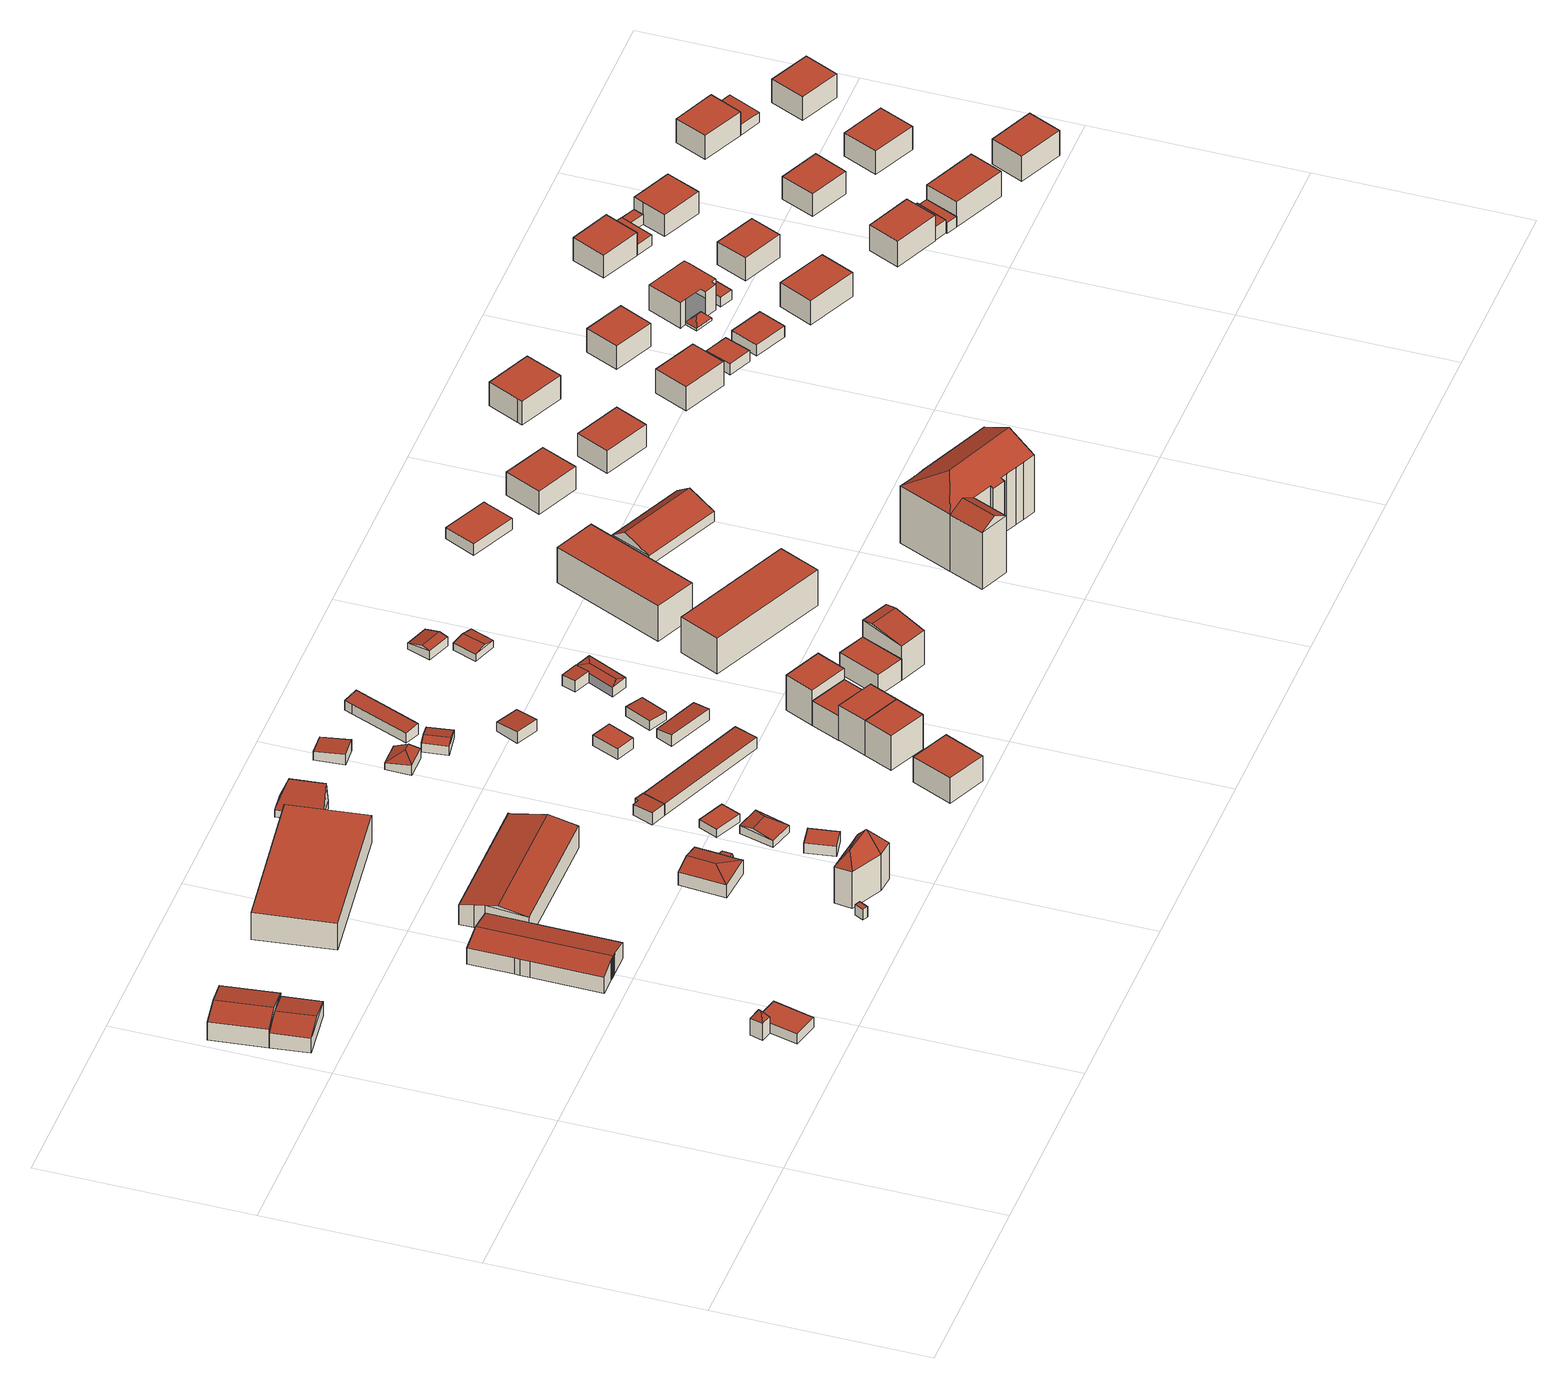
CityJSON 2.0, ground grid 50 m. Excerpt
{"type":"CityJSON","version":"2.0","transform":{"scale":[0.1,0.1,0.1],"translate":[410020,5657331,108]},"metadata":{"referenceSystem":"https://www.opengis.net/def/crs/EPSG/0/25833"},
"CityObjects":{
"building1":{"type":"Building","attributes":{"Dachtyp_tdc":"tdcGableRoof","Gemeindeschluessel":14612000,"Dachneigung":10.73,"QualitaetDacherkennung":80,"Geometrietyp2DReferenz":"3000","measuredHeight":5.22,"function":"31001_2000","roofType":"3100"},"geometry":[{"type":"Solid","lod":"2","boundaries":[[[[0,1,2,3]],[[1,4,5,2]],[[4,6,7,5]],[[6,0,3,7]],[[4,1,8]],[[0,6,9]],[[1,0,9,8]],[[6,4,8,9]],[[3,2,5,7]]]],"semantics":{"surfaces":[{"type":"WallSurface"},{"type":"RoofSurface"},{"type":"GroundSurface"}],"values":[[0,0,0,0,0,0,1,1,2]]}}]},
"building2":{"type":"Building","attributes":{"Dachtyp_tdc":"tdcFreeFormRoof","Gemeindeschluessel":14612000,"Dachneigung":57.02,"QualitaetDacherkennung":7,"Geometrietyp2DReferenz":"3000","measuredHeight":6.5,"function":"31001_2000","roofType":"5000"},"geometry":[{"type":"Solid","lod":"2","boundaries":[[[[10,11,12,13]],[[11,14,15,12]],[[14,16,17,15]],[[16,10,13,17]],[[18,19,16,14]],[[18,14,11]],[[19,18,11,10]],[[19,10,16]],[[13,12,15,17]]]],"semantics":{"surfaces":[{"type":"WallSurface"},{"type":"RoofSurface"},{"type":"GroundSurface"}],"values":[[0,0,0,0,1,1,1,1,2]]}}]},
"building3":{"type":"Building","attributes":{"Dachtyp_tdc":"tdcGableRoof","Gemeindeschluessel":14612000,"Dachneigung":11.43,"QualitaetDacherkennung":82,"Geometrietyp2DReferenz":"3000","measuredHeight":6.14,"function":"31001_2000","roofType":"3100"},"geometry":[{"type":"Solid","lod":"2","boundaries":[[[[20,21,3,22]],[[21,23,7,3]],[[23,24,25,7]],[[24,20,22,25]],[[23,21,26]],[[20,24,27]],[[21,20,27,26]],[[24,23,26,27]],[[22,3,7,25]]]],"semantics":{"surfaces":[{"type":"WallSurface"},{"type":"RoofSurface"},{"type":"GroundSurface"}],"values":[[0,0,0,0,0,0,1,1,2]]}}]},
"building4":{"type":"Building","attributes":{"Dachtyp_tdc":"tdcPolyFlatRoof","Gemeindeschluessel":14612000,"Dachneigung":0,"QualitaetDacherkennung":57,"Geometrietyp2DReferenz":"3000","measuredHeight":2.68,"function":"31001_2000","roofType":"1000"},"geometry":[{"type":"Solid","lod":"2","boundaries":[[[[28,29,30,31]],[[29,32,33,30]],[[32,34,35,33]],[[34,36,37,35]],[[36,28,31,37]],[[36,34,32,29,28]],[[31,30,33,35,37]]]],"semantics":{"surfaces":[{"type":"WallSurface"},{"type":"RoofSurface"},{"type":"GroundSurface"}],"values":[[0,0,0,0,0,1,2]]}}]},
"building5":{"type":"Building","attributes":{"Dachtyp_tdc":"tdcGableRoof","Gemeindeschluessel":14612000,"Dachneigung":11.42,"QualitaetDacherkennung":90,"Geometrietyp2DReferenz":"3000","measuredHeight":5.65,"function":"31001_2000","roofType":"3100"},"geometry":[{"type":"Solid","lod":"2","boundaries":[[[[38,39,40,41]],[[39,42,43,40]],[[42,44,45,43]],[[44,46,47,45]],[[46,48,49,47]],[[48,50,51,49]],[[50,52,53,51]],[[52,54,55,53]],[[54,56,57,55]],[[56,58,59,57]],[[58,60,61,59]],[[60,62,63,61]],[[62,64,65,63]],[[64,66,67,65]],[[66,68,69,67]],[[68,70,71,69]],[[64,62,60,58,56,54,52,50,48,46]],[[46,44,42,39,38,70,68,66,64]],[[71,41,40,43,45,47,49,51,53,55,57,59,61,63,65,67,69]],[[70,38,41,71]]]],"semantics":{"surfaces":[{"type":"WallSurface"},{"type":"RoofSurface"},{"type":"GroundSurface"}],"values":[[0,0,0,0,0,0,0,0,0,0,0,0,0,0,0,0,1,1,2,0]]}}]},
"building6":{"type":"Building","attributes":{"Dachtyp_tdc":"tdcPolyFlatRoof","Gemeindeschluessel":14612000,"Dachneigung":0,"QualitaetDacherkennung":39,"Geometrietyp2DReferenz":"3000","measuredHeight":2.8,"function":"31001_2000","roofType":"1000"},"geometry":[{"type":"Solid","lod":"2","boundaries":[[[[72,73,74,75]],[[73,76,77,74]],[[76,78,79,77]],[[78,72,75,79]],[[78,76,73,72]],[[75,74,77,79]]]],"semantics":{"surfaces":[{"type":"WallSurface"},{"type":"RoofSurface"},{"type":"GroundSurface"}],"values":[[0,0,0,0,1,2]]}}]},
"building7":{"type":"Building","attributes":{"Dachtyp_tdc":"tdcPolyFlatRoof","Gemeindeschluessel":14612000,"Dachneigung":0,"QualitaetDacherkennung":46,"Geometrietyp2DReferenz":"3000","measuredHeight":7.26,"function":"31001_2000","roofType":"1000"},"geometry":[{"type":"Solid","lod":"2","boundaries":[[[[80,81,82,83]],[[80,84,85,81]],[[82,86,87,83]],[[81,85,86,82]],[[85,84,87,86]],[[84,80,83,87]]]],"semantics":{"surfaces":[{"type":"WallSurface"},{"type":"RoofSurface"},{"type":"GroundSurface"}],"values":[[0,1,2,0,0,0]]}}]},
"building8":{"type":"Building","attributes":{"Dachtyp_tdc":"tdcFreeFormRoof","Gemeindeschluessel":14612000,"Dachneigung":13.08,"QualitaetDacherkennung":95,"Geometrietyp2DReferenz":"3000","measuredHeight":7.35,"function":"31001_2000","roofType":"5000"},"geometry":[{"type":"Solid","lod":"2","boundaries":[[[[88,89,90,91]],[[89,92,93,90]],[[92,94,95,93]],[[94,96,97,95]],[[96,98,99,97]],[[98,100,101,99]],[[100,102,103,101]],[[102,104,105,103]],[[104,88,91,105]],[[104,106,107,88]],[[102,100,98,96,94,92,89,107,106]],[[89,88,107]],[[104,102,106]],[[91,90,93,95,97,99,101,103,105]]]],"semantics":{"surfaces":[{"type":"WallSurface"},{"type":"RoofSurface"},{"type":"GroundSurface"}],"values":[[0,0,0,0,0,0,0,0,0,1,1,0,0,2]]}}]},
"building9":{"type":"Building","attributes":{"Dachtyp_tdc":"tdcFreeFormRoof","Gemeindeschluessel":14612000,"Dachneigung":54.96,"QualitaetDacherkennung":3,"Geometrietyp2DReferenz":"3000","measuredHeight":14.94,"function":"31001_2000","roofType":"5000"},"geometry":[{"type":"Solid","lod":"2","boundaries":[[[[108,109,110,111]],[[109,112,113,110]],[[112,114,115,113]],[[114,116,117,115]],[[116,118,119,117]],[[118,120,121,119]],[[120,108,111,121]],[[122,120,118]],[[123,122,118,116]],[[116,124,123]],[[114,124,116]],[[112,124,114]],[[124,112,109]],[[124,109,108]],[[122,123,124,108,120]],[[111,110,113,115,117,119,121]]]],"semantics":{"surfaces":[{"type":"WallSurface"},{"type":"RoofSurface"},{"type":"GroundSurface"}],"values":[[0,0,0,0,0,0,0,1,1,1,1,1,1,1,1,2]]}}]},
"building10":{"type":"Building","attributes":{"Dachtyp_tdc":"tdcFreeFormRoof","Gemeindeschluessel":14612000,"Dachneigung":13.58,"QualitaetDacherkennung":10,"Geometrietyp2DReferenz":"3000","measuredHeight":4.67,"function":"31001_2000","roofType":"5000"},"geometry":[{"type":"Solid","lod":"2","boundaries":[[[[125,126,127,128]],[[126,129,130,127]],[[129,131,132,130]],[[131,133,134,132]],[[131,135,133]],[[129,126,125,136,135,131]],[[135,136,137,133]],[[125,137,136]],[[134,138,128,127,130,132]],[[133,137,138,134]],[[137,125,128,138]]]],"semantics":{"surfaces":[{"type":"WallSurface"},{"type":"RoofSurface"},{"type":"GroundSurface"}],"values":[[0,0,0,0,1,1,1,0,2,0,0]]}}]},
"building11":{"type":"Building","attributes":{"Gemeindeschluessel":14612000,"Dachorientierung":0,"MittlereTraufHoehe":114.62,"ObjektHoehe":3,"BodenHoehe":111.62,"Geometrietyp2DReferenz":"3000","BezugspunktDach":"2000","AbsoluteHoehe":114.62,"Dachflaeche":6,"measuredHeight":3,"function":"31001_9998","storeysAboveGround":1},"geometry":[{"type":"MultiSurface","lod":"2","boundaries":[[[139,140,141,142]],[[141,140,143,144]],[[140,139,145,143]],[[139,142,146,145]],[[142,141,144,146]],[[146,144,143,145]]],"semantics":{"surfaces":[{"type":"RoofSurface"},{"type":"WallSurface"},{"type":"GroundSurface"}],"values":[0,1,1,1,1,2]}}]},
"building12":{"type":"Building","attributes":{"Dachtyp_tdc":"tdcFreeFormRoof","Gemeindeschluessel":14612000,"Dachneigung":59.12,"QualitaetDacherkennung":40,"Geometrietyp2DReferenz":"3000","measuredHeight":3.99,"function":"31001_2000","roofType":"5000"},"geometry":[{"type":"Solid","lod":"2","boundaries":[[[[147,148,127,130]],[[148,149,150,127]],[[149,151,152,150]],[[151,147,130,152]],[[153,154,151,149]],[[153,149,148]],[[154,153,148,147]],[[154,147,151]],[[130,127,150,152]]]],"semantics":{"surfaces":[{"type":"WallSurface"},{"type":"RoofSurface"},{"type":"GroundSurface"}],"values":[[0,0,0,0,1,1,1,0,2]]}}]},
"building13":{"type":"Building","attributes":{"Dachtyp_tdc":"tdcPolyFlatRoof","Gemeindeschluessel":14612000,"Dachneigung":0,"QualitaetDacherkennung":72,"Geometrietyp2DReferenz":"3000","measuredHeight":2.77,"function":"31001_9998","roofType":"1000"},"geometry":[{"type":"Solid","lod":"2","boundaries":[[[[155,156,157,158]],[[156,159,160,157]],[[159,161,162,160]],[[161,155,158,162]],[[161,159,156,155]],[[158,157,160,162]]]],"semantics":{"surfaces":[{"type":"WallSurface"},{"type":"RoofSurface"},{"type":"GroundSurface"}],"values":[[0,0,0,0,1,2]]}}]},
"building14":{"type":"Building","attributes":{"Dachtyp_tdc":"tdcHipAndGableRoof","Gemeindeschluessel":14612000,"Dachneigung":11.64,"QualitaetDacherkennung":56,"Geometrietyp2DReferenz":"3000","measuredHeight":2.93,"function":"31001_9998","roofType":"5000"},"geometry":[{"type":"Solid","lod":"2","boundaries":[[[[163,164,165,166]],[[164,167,168,165]],[[167,169,170,168]],[[169,163,166,170]],[[167,164,171]],[[163,169,172]],[[164,163,172,171]],[[169,167,171,172]],[[166,165,168,170]]]],"semantics":{"surfaces":[{"type":"WallSurface"},{"type":"RoofSurface"},{"type":"GroundSurface"}],"values":[[0,0,0,0,1,0,1,1,2]]}}]},
"building15":{"type":"Building","attributes":{"Dachtyp_tdc":"tdcPolyFlatRoof","Gemeindeschluessel":14612000,"Dachneigung":0,"QualitaetDacherkennung":77,"Geometrietyp2DReferenz":"3000","measuredHeight":2.11,"function":"31001_9998","roofType":"1000"},"geometry":[{"type":"Solid","lod":"2","boundaries":[[[[173,174,175,176]],[[174,177,178,175]],[[177,179,180,178]],[[179,173,176,180]],[[179,177,174,173]],[[176,175,178,180]]]],"semantics":{"surfaces":[{"type":"WallSurface"},{"type":"RoofSurface"},{"type":"GroundSurface"}],"values":[[0,0,0,0,1,2]]}}]},
"building16":{"type":"Building","attributes":{"Dachtyp_tdc":"tdcFreeFormRoof","Gemeindeschluessel":14612000,"Dachneigung":70.21,"QualitaetDacherkennung":12,"Geometrietyp2DReferenz":"3000","measuredHeight":8.88,"function":"31001_2000","roofType":"5000"},"geometry":[{"type":"Solid","lod":"2","boundaries":[[[[181,182,183,184]],[[182,185,186,183]],[[185,187,188,186]],[[187,181,184,188]],[[189,190,187,185]],[[189,185,182]],[[190,189,182,181]],[[190,181,187]],[[184,183,186,188]]]],"semantics":{"surfaces":[{"type":"WallSurface"},{"type":"RoofSurface"},{"type":"GroundSurface"}],"values":[[0,0,0,0,1,1,1,0,2]]}}]},
"building17":{"type":"Building","attributes":{"Dachtyp_tdc":"tdcPolyFlatRoof","Gemeindeschluessel":14612000,"Dachneigung":2.87,"QualitaetDacherkennung":83,"Geometrietyp2DReferenz":"3000","measuredHeight":3.2,"function":"31001_9998","roofType":"2100"},"geometry":[{"type":"Solid","lod":"2","boundaries":[[[[191,192,193,194]],[[192,195,196,193]],[[195,197,198,196]],[[197,199,200,198]],[[199,201,202,200]],[[201,191,194,202]],[[201,199,197,195,192,191]],[[194,193,196,198,200,202]]]],"semantics":{"surfaces":[{"type":"WallSurface"},{"type":"RoofSurface"},{"type":"GroundSurface"}],"values":[[0,0,0,0,0,0,1,2]]}}]},
"building18":{"type":"Building","attributes":{"Dachtyp_tdc":"tdcPolyFlatRoof","Gemeindeschluessel":14612000,"Dachneigung":0,"QualitaetDacherkennung":54,"Geometrietyp2DReferenz":"3000","measuredHeight":6.82,"function":"31001_9998","roofType":"1000"},"geometry":[{"type":"Solid","lod":"2","boundaries":[[[[203,204,205,206]],[[204,207,208,205]],[[207,209,210,208]],[[209,203,206,210]],[[209,207,204,203]],[[206,205,208,210]]]],"semantics":{"surfaces":[{"type":"WallSurface"},{"type":"RoofSurface"},{"type":"GroundSurface"}],"values":[[0,0,0,0,1,2]]}}]},
"building19":{"type":"Building","attributes":{"Dachtyp_tdc":"tdcPolyFlatRoof","Gemeindeschluessel":14612000,"Dachneigung":2.73,"QualitaetDacherkennung":87,"Geometrietyp2DReferenz":"3000","measuredHeight":3.16,"function":"31001_9998","roofType":"2100"},"geometry":[{"type":"Solid","lod":"2","boundaries":[[[[211,212,213,214]],[[212,215,202,213]],[[215,216,200,202]],[[216,211,214,200]],[[216,215,212,211]],[[214,213,202,200]]]],"semantics":{"surfaces":[{"type":"WallSurface"},{"type":"RoofSurface"},{"type":"GroundSurface"}],"values":[[0,0,0,0,1,2]]}}]},
"building20":{"type":"Building","attributes":{"Dachtyp_tdc":"tdcHipAndGableRoof","Gemeindeschluessel":14612000,"Dachneigung":22.54,"QualitaetDacherkennung":40,"Geometrietyp2DReferenz":"3000","measuredHeight":3.18,"function":"31001_9998","roofType":"5000"},"geometry":[{"type":"Solid","lod":"2","boundaries":[[[[217,218,219]],[[220,221,222]],[[218,220,222,219]],[[221,217,219,222]],[[223,224,225,226]],[[220,218,224,223]],[[218,217,225,224]],[[217,221,226,225]],[[221,220,223,226]]]],"semantics":{"surfaces":[{"type":"RoofSurface"},{"type":"WallSurface"},{"type":"GroundSurface"}],"values":[[0,1,0,0,2,1,1,1,1]]}}]},
"building21":{"type":"Building","attributes":{"Dachtyp_tdc":"tdcPolyFlatRoof","Gemeindeschluessel":14612000,"Dachneigung":4.61,"QualitaetDacherkennung":93,"Geometrietyp2DReferenz":"3000","measuredHeight":2.89,"function":"31001_9998","roofType":"2100"},"geometry":[{"type":"Solid","lod":"2","boundaries":[[[[227,228,229,230]],[[228,231,232,229]],[[231,233,234,232]],[[233,227,230,234]],[[233,231,228,227]],[[230,229,232,234]]]],"semantics":{"surfaces":[{"type":"WallSurface"},{"type":"RoofSurface"},{"type":"GroundSurface"}],"values":[[0,0,0,0,1,2]]}}]},
"building22":{"type":"Building","attributes":{"Dachtyp_tdc":"tdcPolyFlatRoof","Gemeindeschluessel":14612000,"Dachneigung":0,"QualitaetDacherkennung":28,"Geometrietyp2DReferenz":"3000","measuredHeight":9.37,"function":"31001_9998","roofType":"1000"},"geometry":[{"type":"Solid","lod":"2","boundaries":[[[[235,236,237,238]],[[236,239,240,237]],[[239,241,242,240]],[[241,235,238,242]],[[241,239,236,235]],[[238,237,240,242]]]],"semantics":{"surfaces":[{"type":"WallSurface"},{"type":"RoofSurface"},{"type":"GroundSurface"}],"values":[[0,0,0,0,1,2]]}}]},
"building23":{"type":"Building","attributes":{"Dachtyp_tdc":"tdcPolyFlatRoof","Gemeindeschluessel":14612000,"Dachneigung":0,"QualitaetDacherkennung":79,"Geometrietyp2DReferenz":"3000","measuredHeight":2.81,"function":"31001_9998","roofType":"1000"},"geometry":[{"type":"Solid","lod":"2","boundaries":[[[[243,244,245,246]],[[244,247,248,245]],[[247,249,250,248]],[[249,243,246,250]],[[249,247,244,243]],[[246,245,248,250]]]],"semantics":{"surfaces":[{"type":"WallSurface"},{"type":"RoofSurface"},{"type":"GroundSurface"}],"values":[[0,0,0,0,1,2]]}}]},
"building24":{"type":"Building","attributes":{"Dachtyp_tdc":"tdcGableRoof","Gemeindeschluessel":14612000,"Dachneigung":16.65,"QualitaetDacherkennung":73,"Geometrietyp2DReferenz":"3000","measuredHeight":3.08,"function":"31001_9998","roofType":"3100"},"geometry":[{"type":"Solid","lod":"2","boundaries":[[[[251,252,253,254]],[[252,255,256,253]],[[255,257,258,256]],[[257,251,254,258]],[[255,252,259]],[[251,257,260]],[[252,251,260,259]],[[257,255,259,260]],[[254,253,256,258]]]],"semantics":{"surfaces":[{"type":"WallSurface"},{"type":"RoofSurface"},{"type":"GroundSurface"}],"values":[[0,0,0,0,0,0,1,1,2]]}}]},
"building25":{"type":"Building","attributes":{"Dachtyp_tdc":"tdcPolyFlatRoof","Gemeindeschluessel":14612000,"Dachneigung":0,"QualitaetDacherkennung":35,"Geometrietyp2DReferenz":"3000","measuredHeight":9.42,"function":"31001_9998","roofType":"1000"},"geometry":[{"type":"Solid","lod":"2","boundaries":[[[[261,235,238,262]],[[235,241,242,238]],[[241,263,264,242]],[[263,261,262,264]],[[263,241,235,261]],[[262,238,242,264]]]],"semantics":{"surfaces":[{"type":"WallSurface"},{"type":"RoofSurface"},{"type":"GroundSurface"}],"values":[[0,0,0,0,1,2]]}}]},
"building26":{"type":"Building","attributes":{"Dachtyp_tdc":"tdcPolyFlatRoof","Gemeindeschluessel":14612000,"Dachneigung":6.27,"QualitaetDacherkennung":76,"Geometrietyp2DReferenz":"3000","measuredHeight":3.11,"function":"31001_9998","roofType":"2100"},"geometry":[{"type":"Solid","lod":"2","boundaries":[[[[265,266,267,268]],[[266,269,270,267]],[[269,271,272,270]],[[271,265,268,272]],[[271,269,266,265]],[[268,267,270,272]]]],"semantics":{"surfaces":[{"type":"WallSurface"},{"type":"RoofSurface"},{"type":"GroundSurface"}],"values":[[0,0,0,0,1,2]]}}]},
"building27":{"type":"Building","attributes":{"Dachtyp_tdc":"tdcPolyFlatRoof","Gemeindeschluessel":14612000,"Dachneigung":7.85,"QualitaetDacherkennung":75,"Geometrietyp2DReferenz":"3000","measuredHeight":2.95,"function":"31001_9998","roofType":"2100"},"geometry":[{"type":"Solid","lod":"2","boundaries":[[[[273,274,275,276]],[[274,277,278,275]],[[277,279,280,278]],[[279,273,276,280]],[[279,277,274,273]],[[276,275,278,280]]]],"semantics":{"surfaces":[{"type":"WallSurface"},{"type":"RoofSurface"},{"type":"GroundSurface"}],"values":[[0,0,0,0,1,2]]}}]},
"building28":{"type":"Building","attributes":{"Dachtyp_tdc":"tdcPolyFlatRoof","Gemeindeschluessel":14612000,"Dachneigung":5.36,"QualitaetDacherkennung":63,"Geometrietyp2DReferenz":"3000","measuredHeight":2.99,"function":"31001_9998","roofType":"2100"},"geometry":[{"type":"Solid","lod":"2","boundaries":[[[[281,282,283,284]],[[282,285,286,283]],[[285,287,288,286]],[[287,289,290,288]],[[289,281,284,290]],[[289,287,285,282,281]],[[284,283,286,288,290]]]],"semantics":{"surfaces":[{"type":"WallSurface"},{"type":"RoofSurface"},{"type":"GroundSurface"}],"values":[[0,0,0,0,0,1,2]]}}]},
"building29":{"type":"Building","attributes":{"Dachtyp_tdc":"tdcPolyFlatRoof","Gemeindeschluessel":14612000,"Dachneigung":0,"QualitaetDacherkennung":68,"Geometrietyp2DReferenz":"3000","measuredHeight":6.65,"function":"31001_9998","roofType":"1000"},"geometry":[{"type":"Solid","lod":"2","boundaries":[[[[291,292,293,294]],[[292,295,296,293]],[[295,297,298,296]],[[297,291,294,298]],[[297,295,292,291]],[[294,293,296,298]]]],"semantics":{"surfaces":[{"type":"WallSurface"},{"type":"RoofSurface"},{"type":"GroundSurface"}],"values":[[0,0,0,0,1,2]]}}]},
"building30":{"type":"Building","attributes":{"Dachtyp_tdc":"tdcPolyFlatRoof","Gemeindeschluessel":14612000,"Dachneigung":4.94,"QualitaetDacherkennung":86,"Geometrietyp2DReferenz":"3000","measuredHeight":2.66,"function":"31001_9998","roofType":"2100"},"geometry":[{"type":"Solid","lod":"2","boundaries":[[[[299,300,301,302]],[[300,303,304,301]],[[303,305,306,304]],[[305,299,302,306]],[[305,303,300,299]],[[302,301,304,306]]]],"semantics":{"surfaces":[{"type":"WallSurface"},{"type":"RoofSurface"},{"type":"GroundSurface"}],"values":[[0,0,0,0,1,2]]}}]},
"building31":{"type":"Building","attributes":{"Dachtyp_tdc":"tdcPolyFlatRoof","Gemeindeschluessel":14612000,"Dachneigung":0,"QualitaetDacherkennung":30,"Geometrietyp2DReferenz":"3000","measuredHeight":9.49,"function":"31001_9998","roofType":"1000"},"geometry":[{"type":"Solid","lod":"2","boundaries":[[[[307,308,294,309]],[[308,310,298,294]],[[310,311,312,298]],[[311,307,309,312]],[[311,310,308,307]],[[309,294,298,312]]]],"semantics":{"surfaces":[{"type":"WallSurface"},{"type":"RoofSurface"},{"type":"GroundSurface"}],"values":[[0,0,0,0,1,2]]}}]},
"building32":{"type":"Building","attributes":{"Gemeindeschluessel":14612000,"Geometrietyp2DReferenz":"3000","function":"31001_9998","roofType":"9999"},"children":["building32-1","building32-2"]},
"building32-1":{"type":"BuildingPart","attributes":{"Dachtyp_tdc":"tdcFreeFormRoof","Dachneigung":10.66,"QualitaetDacherkennung":82,"Geometrietyp2DReferenz":"3000","measuredHeight":3.01,"roofType":"5000"},"parents":["building32"],"geometry":[{"type":"MultiSurface","lod":"2","boundaries":[[[313,314,315,316]],[[314,317,318,315]],[[319,313,316,320]],[[321,322,319,323,317]],[[321,317,314]],[[322,321,314,313]],[[322,313,319]],[[316,315,318,324,320]]],"semantics":{"surfaces":[{"type":"WallSurface"},{"type":"RoofSurface"},{"type":"GroundSurface"}],"values":[0,0,0,1,1,1,1,2]}}]},
"building32-2":{"type":"BuildingPart","attributes":{"Dachtyp_tdc":"tdcPolyFlatRoof","Dachneigung":3.54,"QualitaetDacherkennung":76,"Geometrietyp2DReferenz":"3000","measuredHeight":2.96,"roofType":"2100"},"parents":["building32"],"geometry":[{"type":"MultiSurface","lod":"2","boundaries":[[[325,326,327,328]],[[326,329,319,320,327]],[[330,325,328,324,323]],[[330,329,326,325]],[[328,327,320,324]]],"semantics":{"surfaces":[{"type":"WallSurface"},{"type":"RoofSurface"},{"type":"GroundSurface"}],"values":[0,0,0,1,2]}}]},
"building33":{"type":"Building","attributes":{"Dachtyp_tdc":"tdcPolyFlatRoof","Gemeindeschluessel":14612000,"Dachneigung":0,"QualitaetDacherkennung":68,"Geometrietyp2DReferenz":"3000","measuredHeight":5.65,"function":"31001_9998","roofType":"1000"},"geometry":[{"type":"Solid","lod":"2","boundaries":[[[[331,332,333,334]],[[332,335,336,333]],[[335,337,338,336]],[[337,331,334,338]],[[337,335,332,331]],[[334,333,336,338]]]],"semantics":{"surfaces":[{"type":"WallSurface"},{"type":"RoofSurface"},{"type":"GroundSurface"}],"values":[[0,0,0,0,1,2]]}}]},
"building34":{"type":"Building","attributes":{"Dachtyp_tdc":"tdcGableRoof","Gemeindeschluessel":14612000,"Dachneigung":10.17,"QualitaetDacherkennung":41,"Geometrietyp2DReferenz":"3000","measuredHeight":10.69,"function":"31001_9998","roofType":"3100"},"geometry":[{"type":"Solid","lod":"2","boundaries":[[[[339,340,333,341]],[[340,342,334,333]],[[342,343,344,334]],[[343,339,341,344]],[[342,340,345]],[[339,343,346]],[[340,339,346,345]],[[343,342,345,346]],[[341,333,334,344]]]],"semantics":{"surfaces":[{"type":"WallSurface"},{"type":"RoofSurface"},{"type":"GroundSurface"}],"values":[[0,0,0,0,0,0,1,1,2]]}}]},
"building35":{"type":"Building","attributes":{"Dachtyp_tdc":"tdcGableRoof","Gemeindeschluessel":14612000,"Dachneigung":10.75,"QualitaetDacherkennung":70,"Geometrietyp2DReferenz":"3000","measuredHeight":2.51,"function":"31001_9998","roofType":"3100"},"geometry":[{"type":"Solid","lod":"2","boundaries":[[[[347,348,349,350]],[[348,351,352,349]],[[351,353,354,352]],[[353,347,350,354]],[[351,348,355]],[[347,353,356]],[[348,347,356,355]],[[353,351,355,356]],[[350,349,352,354]]]],"semantics":{"surfaces":[{"type":"WallSurface"},{"type":"RoofSurface"},{"type":"GroundSurface"}],"values":[[0,0,0,0,0,0,1,1,2]]}}]},
"building36":{"type":"Building","attributes":{"Dachtyp_tdc":"tdcGableRoof","Gemeindeschluessel":14612000,"Dachneigung":17.88,"QualitaetDacherkennung":67,"Geometrietyp2DReferenz":"3000","measuredHeight":2.75,"function":"31001_9998","roofType":"3100"},"geometry":[{"type":"Solid","lod":"2","boundaries":[[[[357,358,359,360]],[[358,361,362,359]],[[361,363,364,362]],[[363,357,360,364]],[[361,358,365]],[[357,363,366]],[[358,357,366,365]],[[363,361,365,366]],[[360,359,362,364]]]],"semantics":{"surfaces":[{"type":"WallSurface"},{"type":"RoofSurface"},{"type":"GroundSurface"}],"values":[[0,0,0,0,0,0,1,1,2]]}}]},
"building37":{"type":"Building","attributes":{"Dachtyp_tdc":"tdcPolyFlatRoof","Gemeindeschluessel":14612000,"Dachneigung":0,"QualitaetDacherkennung":83,"Geometrietyp2DReferenz":"3000","measuredHeight":9.52,"function":"31001_9998","roofType":"1000"},"geometry":[{"type":"Solid","lod":"2","boundaries":[[[[367,368,369,370]],[[368,371,372,369]],[[371,373,374,372]],[[373,367,370,374]],[[373,371,368,367]],[[370,369,372,374]]]],"semantics":{"surfaces":[{"type":"WallSurface"},{"type":"RoofSurface"},{"type":"GroundSurface"}],"values":[[0,0,0,0,1,2]]}}]},
"building38":{"type":"Building","attributes":{"Dachtyp_tdc":"tdcPolyFlatRoof","Gemeindeschluessel":14612000,"Dachneigung":0,"QualitaetDacherkennung":83,"Geometrietyp2DReferenz":"3000","measuredHeight":9.57,"function":"31001_9998","roofType":"1000"},"geometry":[{"type":"Solid","lod":"2","boundaries":[[[[375,376,377,378]],[[376,379,380,377]],[[379,381,382,380]],[[381,375,378,382]],[[381,379,376,375]],[[378,377,380,382]]]],"semantics":{"surfaces":[{"type":"WallSurface"},{"type":"RoofSurface"},{"type":"GroundSurface"}],"values":[[0,0,0,0,1,2]]}}]},
"building39":{"type":"Building","attributes":{"Dachtyp_tdc":"tdcPolyFlatRoof","Gemeindeschluessel":14612000,"Dachneigung":0,"QualitaetDacherkennung":66,"Geometrietyp2DReferenz":"3000","measuredHeight":3,"function":"31001_9998","roofType":"1000"},"geometry":[{"type":"Solid","lod":"2","boundaries":[[[[383,384,385,386,387]],[[388,389,390,391,392]],[[387,386,389,388]],[[386,385,390,389]],[[385,384,391,390]],[[384,383,392,391]],[[383,387,388,392]]]],"semantics":{"surfaces":[{"type":"RoofSurface"},{"type":"GroundSurface"},{"type":"WallSurface"}],"values":[[0,1,2,2,2,2,2]]}}]},
"building40":{"type":"Building","attributes":{"Dachtyp_tdc":"tdcGableRoof","Gemeindeschluessel":14612000,"Dachneigung":18.85,"QualitaetDacherkennung":7,"Geometrietyp2DReferenz":"3000","measuredHeight":5.25,"function":"31001_9998","roofType":"3100"},"geometry":[{"type":"Solid","lod":"2","boundaries":[[[[393,394,395,396]],[[394,397,398,395]],[[397,399,400,398]],[[399,393,396,400]],[[397,394,401]],[[393,399,402]],[[394,393,402,401]],[[399,397,401,402]],[[396,395,398,400]]]],"semantics":{"surfaces":[{"type":"WallSurface"},{"type":"RoofSurface"},{"type":"GroundSurface"}],"values":[[0,0,0,0,0,0,1,1,2]]}}]},
"building41":{"type":"Building","attributes":{"Gemeindeschluessel":14612000,"Geometrietyp2DReferenz":"3000","function":"31001_9998","roofType":"9999"},"children":["building41-1","building41-2"]},
"building41-1":{"type":"BuildingPart","attributes":{"Dachtyp_tdc":"tdcGableRoof","Dachneigung":29.34,"QualitaetDacherkennung":64,"Geometrietyp2DReferenz":"3000","measuredHeight":17.52,"roofType":"3100"},"parents":["building41"],"geometry":[{"type":"MultiSurface","lod":"2","boundaries":[[[403,404,405,406]],[[407,408,409,410]],[[408,403,406,409]],[[403,408,411]],[[404,403,411,412,413]],[[408,407,414,412,411]],[[406,405,410,409]]],"semantics":{"surfaces":[{"type":"WallSurface"},{"type":"RoofSurface"},{"type":"GroundSurface"}],"values":[0,0,0,0,1,1,2]}}]},
"building41-2":{"type":"BuildingPart","attributes":{"Dachtyp_tdc":"tdcHipAndGableRoof","Dachneigung":28.01,"QualitaetDacherkennung":69,"Geometrietyp2DReferenz":"3000","measuredHeight":19.16,"roofType":"5000"},"parents":["building41"],"geometry":[{"type":"MultiSurface","lod":"2","boundaries":[[[415,416,417,418]],[[416,419,420,417]],[[419,421,422,420]],[[421,423,424,422]],[[423,425,426,424]],[[425,427,428,426]],[[427,429,430,428]],[[429,431,432,430]],[[431,433,434,432]],[[433,435,436,434]],[[435,437,438,436]],[[437,439,440,438]],[[439,441,442,440]],[[441,443,407,410,442]],[[444,445,446,405,404]],[[445,447,448,446]],[[447,449,450,448]],[[449,415,418,450]],[[445,444,451]],[[444,413,414,443,441,439,437,435,433,431,429,427,425,451]],[[425,423,421,419,416,415,449,447,445,451]],[[418,417,420,422,424,426,428,430,432,434,436,438,440,442,410,405,446,448,450]]],"semantics":{"surfaces":[{"type":"WallSurface"},{"type":"RoofSurface"},{"type":"GroundSurface"}],"values":[0,0,0,0,0,0,0,0,0,0,0,0,0,0,0,0,0,0,1,1,1,2]}}]},
"building42":{"type":"Building","attributes":{"Dachtyp_tdc":"tdcPolyFlatRoof","Gemeindeschluessel":14612000,"Dachneigung":0,"QualitaetDacherkennung":47,"Geometrietyp2DReferenz":"3000","measuredHeight":6.16,"function":"31001_9998","roofType":"1000"},"geometry":[{"type":"Solid","lod":"2","boundaries":[[[[452,453,454,455]],[[453,456,457,454]],[[456,458,459,457]],[[458,452,455,459]],[[458,456,453,452]],[[455,454,457,459]]]],"semantics":{"surfaces":[{"type":"WallSurface"},{"type":"RoofSurface"},{"type":"GroundSurface"}],"values":[[0,0,0,0,1,2]]}}]},
"building43":{"type":"Building","attributes":{"Dachtyp_tdc":"tdcPolyFlatRoof","Gemeindeschluessel":14612000,"Dachneigung":0,"QualitaetDacherkennung":81,"Geometrietyp2DReferenz":"3000","measuredHeight":6.14,"function":"31001_9998","roofType":"1000"},"geometry":[{"type":"Solid","lod":"2","boundaries":[[[[460,461,462,463]],[[461,464,465,462]],[[464,466,467,465]],[[466,460,463,467]],[[466,464,461,460]],[[463,462,465,467]]]],"semantics":{"surfaces":[{"type":"WallSurface"},{"type":"RoofSurface"},{"type":"GroundSurface"}],"values":[[0,0,0,0,1,2]]}}]},
"building44":{"type":"Building","attributes":{"Dachtyp_tdc":"tdcPolyFlatRoof","Gemeindeschluessel":14612000,"Dachneigung":0,"QualitaetDacherkennung":65,"Geometrietyp2DReferenz":"3000","measuredHeight":6.41,"function":"31001_9998","roofType":"1000"},"geometry":[{"type":"Solid","lod":"2","boundaries":[[[[468,469,470,471]],[[469,472,473,470]],[[472,474,475,473]],[[474,476,477,475]],[[476,468,471,477]],[[476,474,472,469,468]],[[471,470,473,475,477]]]],"semantics":{"surfaces":[{"type":"WallSurface"},{"type":"RoofSurface"},{"type":"GroundSurface"}],"values":[[0,0,0,0,0,1,2]]}}]},
"building45":{"type":"Building","attributes":{"Dachtyp_tdc":"tdcPolyFlatRoof","Gemeindeschluessel":14612000,"Dachneigung":0,"QualitaetDacherkennung":87,"Geometrietyp2DReferenz":"3000","measuredHeight":6.55,"function":"31001_9998","roofType":"1000"},"geometry":[{"type":"Solid","lod":"2","boundaries":[[[[478,479,480,481]],[[479,482,483,480]],[[482,484,485,483]],[[484,478,481,485]],[[484,482,479,478]],[[481,480,483,485]]]],"semantics":{"surfaces":[{"type":"WallSurface"},{"type":"RoofSurface"},{"type":"GroundSurface"}],"values":[[0,0,0,0,1,2]]}}]},
"building46":{"type":"Building","attributes":{"Dachtyp_tdc":"tdcPolyFlatRoof","Gemeindeschluessel":14612000,"Dachneigung":3.13,"QualitaetDacherkennung":66,"Geometrietyp2DReferenz":"3000","measuredHeight":3,"function":"31001_9998","roofType":"2100"},"geometry":[{"type":"Solid","lod":"2","boundaries":[[[[486,487,488,489]],[[487,490,491,488]],[[490,492,493,491]],[[492,486,489,493]],[[492,490,487,486]],[[489,488,491,493]]]],"semantics":{"surfaces":[{"type":"WallSurface"},{"type":"RoofSurface"},{"type":"GroundSurface"}],"values":[[0,0,0,0,1,2]]}}]},
"building47":{"type":"Building","attributes":{"Dachtyp_tdc":"tdcPolyFlatRoof","Gemeindeschluessel":14612000,"Dachneigung":0,"QualitaetDacherkennung":56,"Geometrietyp2DReferenz":"3000","measuredHeight":6.33,"function":"31001_9998","roofType":"1000"},"geometry":[{"type":"Solid","lod":"2","boundaries":[[[[494,495,496,497]],[[495,498,499,496]],[[498,500,501,499]],[[500,494,497,501]],[[500,498,495,494]],[[497,496,499,501]]]],"semantics":{"surfaces":[{"type":"WallSurface"},{"type":"RoofSurface"},{"type":"GroundSurface"}],"values":[[0,0,0,0,1,2]]}}]},
"building48":{"type":"Building","attributes":{"Dachtyp_tdc":"tdcPolyFlatRoof","Gemeindeschluessel":14612000,"Dachneigung":0,"QualitaetDacherkennung":77,"Geometrietyp2DReferenz":"3000","measuredHeight":3,"function":"31001_9998","roofType":"1000"},"geometry":[{"type":"Solid","lod":"2","boundaries":[[[[502,503,504,505]],[[503,506,507,504]],[[506,508,509,507]],[[508,502,505,509]],[[508,506,503,502]],[[505,504,507,509]]]],"semantics":{"surfaces":[{"type":"WallSurface"},{"type":"RoofSurface"},{"type":"GroundSurface"}],"values":[[0,0,0,0,1,2]]}}]},
"building49":{"type":"Building","attributes":{"Gemeindeschluessel":14612000,"Geometrietyp2DReferenz":"3000","function":"31001_9998","roofType":"9999"},"children":["building49-1","building49-2"]},
"building49-1":{"type":"BuildingPart","attributes":{"Dachtyp_tdc":"tdcPolyFlatRoof","Dachneigung":0,"QualitaetDacherkennung":68,"Geometrietyp2DReferenz":"3000","measuredHeight":6.82,"roofType":"1000"},"parents":["building49"],"geometry":[{"type":"MultiSurface","lod":"2","boundaries":[[[510,511,512,513,514]],[[511,510,515,516,517,518,519,520,521,522]],[[523,524,525,526,527,528,529,530,514,513]],[[521,524,531]],[[521,520,525,524]],[[520,519,526,525]],[[519,518,527,526]],[[518,517,528,527]],[[517,516,529,528]],[[516,515,530,529]],[[515,510,514,530]]],"semantics":{"surfaces":[{"type":"WallSurface"},{"type":"RoofSurface"},{"type":"GroundSurface"}],"values":[0,1,2,0,0,0,0,0,0,0,0]}}]},
"building49-2":{"type":"BuildingPart","attributes":{"Dachtyp_tdc":"tdcFreeFormRoof","Dachneigung":46.29,"QualitaetDacherkennung":18,"Geometrietyp2DReferenz":"3000","measuredHeight":2.42,"roofType":"5000"},"parents":["building49"],"geometry":[{"type":"MultiSurface","lod":"2","boundaries":[[[532,533,534,531]],[[532,531,535]],[[533,532,535,536]],[[533,536,512,534]],[[537,538,524,523,513]],[[536,535,538,537]],[[535,531,524,538]]],"semantics":{"surfaces":[{"type":"RoofSurface"},{"type":"GroundSurface"},{"type":"WallSurface"}],"values":[0,0,0,0,1,2,2]}}]},
"building50":{"type":"Building","attributes":{"Dachtyp_tdc":"tdcPolyFlatRoof","Gemeindeschluessel":14612000,"Dachneigung":0,"QualitaetDacherkennung":75,"Geometrietyp2DReferenz":"3000","measuredHeight":6.41,"function":"31001_9998","roofType":"1000"},"geometry":[{"type":"Solid","lod":"2","boundaries":[[[[539,540,541,542]],[[540,543,544,541]],[[543,545,546,544]],[[545,539,542,546]],[[545,543,540,539]],[[542,541,544,546]]]],"semantics":{"surfaces":[{"type":"WallSurface"},{"type":"RoofSurface"},{"type":"GroundSurface"}],"values":[[0,0,0,0,1,2]]}}]},
"building51":{"type":"Building","attributes":{"Dachtyp_tdc":"tdcPolyFlatRoof","Gemeindeschluessel":14612000,"Dachneigung":0,"QualitaetDacherkennung":75,"Geometrietyp2DReferenz":"3000","measuredHeight":2.59,"function":"31001_9998","roofType":"1000"},"geometry":[{"type":"Solid","lod":"2","boundaries":[[[[547,548,529,549]],[[548,550,528,529]],[[550,551,552,528]],[[551,553,554,552]],[[553,547,549,554]],[[553,551,550,548,547]],[[549,529,528,552,554]]]],"semantics":{"surfaces":[{"type":"WallSurface"},{"type":"RoofSurface"},{"type":"GroundSurface"}],"values":[[0,0,0,0,0,1,2]]}}]},
"building52":{"type":"Building","attributes":{"Dachtyp_tdc":"tdcPolyFlatRoof","Gemeindeschluessel":14612000,"Dachneigung":0,"QualitaetDacherkennung":75,"Geometrietyp2DReferenz":"3000","measuredHeight":6.21,"function":"31001_9998","roofType":"1000"},"geometry":[{"type":"Solid","lod":"2","boundaries":[[[[555,556,557,558]],[[556,559,560,557]],[[559,561,562,560]],[[561,555,558,562]],[[561,559,556,555]],[[558,557,560,562]]]],"semantics":{"surfaces":[{"type":"WallSurface"},{"type":"RoofSurface"},{"type":"GroundSurface"}],"values":[[0,0,0,0,1,2]]}}]},
"building53":{"type":"Building","attributes":{"Dachtyp_tdc":"tdcPolyFlatRoof","Gemeindeschluessel":14612000,"Dachneigung":0,"QualitaetDacherkennung":82,"Geometrietyp2DReferenz":"3000","measuredHeight":6.21,"function":"31001_9998","roofType":"1000"},"geometry":[{"type":"Solid","lod":"2","boundaries":[[[[563,564,565,566]],[[564,567,568,565]],[[567,569,570,568]],[[569,563,566,570]],[[569,567,564,563]],[[566,565,568,570]]]],"semantics":{"surfaces":[{"type":"WallSurface"},{"type":"RoofSurface"},{"type":"GroundSurface"}],"values":[[0,0,0,0,1,2]]}}]},
"building54":{"type":"Building","attributes":{"Dachtyp_tdc":"tdcPolyFlatRoof","Gemeindeschluessel":14612000,"Dachneigung":0,"QualitaetDacherkennung":79,"Geometrietyp2DReferenz":"3000","measuredHeight":2.78,"function":"31001_9998","roofType":"1000"},"geometry":[{"type":"Solid","lod":"2","boundaries":[[[[571,572,573,574]],[[572,575,557,573]],[[575,576,558,557]],[[576,571,574,558]],[[576,575,572,571]],[[574,573,557,558]]]],"semantics":{"surfaces":[{"type":"WallSurface"},{"type":"RoofSurface"},{"type":"GroundSurface"}],"values":[[0,0,0,0,1,2]]}}]},
"building55":{"type":"Building","attributes":{"Dachtyp_tdc":"tdcPolyFlatRoof","Gemeindeschluessel":14612000,"Dachneigung":0,"QualitaetDacherkennung":81,"Geometrietyp2DReferenz":"3000","measuredHeight":6.87,"function":"31001_9998","roofType":"1000"},"geometry":[{"type":"Solid","lod":"2","boundaries":[[[[577,578,579,580]],[[578,581,582,579]],[[581,583,584,582]],[[583,577,580,584]],[[583,581,578,577]],[[580,579,582,584]]]],"semantics":{"surfaces":[{"type":"WallSurface"},{"type":"RoofSurface"},{"type":"GroundSurface"}],"values":[[0,0,0,0,1,2]]}}]},
"building56":{"type":"Building","attributes":{"Dachtyp_tdc":"tdcPolyFlatRoof","Gemeindeschluessel":14612000,"Dachneigung":0,"QualitaetDacherkennung":64,"Geometrietyp2DReferenz":"3000","measuredHeight":2.58,"function":"31001_9998","roofType":"1000"},"geometry":[{"type":"Solid","lod":"2","boundaries":[[[[585,586,587,588]],[[586,589,590,587]],[[589,591,592,590]],[[591,585,588,592]],[[591,589,586,585]],[[588,587,590,592]]]],"semantics":{"surfaces":[{"type":"WallSurface"},{"type":"RoofSurface"},{"type":"GroundSurface"}],"values":[[0,0,0,0,1,2]]}}]},
"building57":{"type":"Building","attributes":{"Dachtyp_tdc":"tdcPolyFlatRoof","Gemeindeschluessel":14612000,"Dachneigung":0,"QualitaetDacherkennung":66,"Geometrietyp2DReferenz":"3000","measuredHeight":3.66,"function":"31001_9998","roofType":"1000"},"geometry":[{"type":"Solid","lod":"2","boundaries":[[[[593,594,595,596]],[[594,597,598,595]],[[597,599,600,598]],[[599,593,596,600]],[[599,597,594,593]],[[596,595,598,600]]]],"semantics":{"surfaces":[{"type":"WallSurface"},{"type":"RoofSurface"},{"type":"GroundSurface"}],"values":[[0,0,0,0,1,2]]}}]},
"building58":{"type":"Building","attributes":{"Dachtyp_tdc":"tdcPolyFlatRoof","Gemeindeschluessel":14612000,"Dachneigung":0,"QualitaetDacherkennung":64,"Geometrietyp2DReferenz":"3000","measuredHeight":5.87,"function":"31001_9998","roofType":"1000"},"geometry":[{"type":"Solid","lod":"2","boundaries":[[[[601,602,603,604]],[[602,605,606,603]],[[605,607,587,606]],[[607,608,588,587]],[[608,601,604,588]],[[608,607,605,602,601]],[[604,603,606,587,588]]]],"semantics":{"surfaces":[{"type":"WallSurface"},{"type":"RoofSurface"},{"type":"GroundSurface"}],"values":[[0,0,0,0,0,1,2]]}}]},
"building59":{"type":"Building","attributes":{"Dachtyp_tdc":"tdcPolyFlatRoof","Gemeindeschluessel":14612000,"Dachneigung":0,"QualitaetDacherkennung":57,"Geometrietyp2DReferenz":"3000","measuredHeight":2.85,"function":"31001_9998","roofType":"1000"},"geometry":[{"type":"Solid","lod":"2","boundaries":[[[[609,610,611,612]],[[610,613,614,611]],[[613,615,616,614]],[[615,609,612,616]],[[615,613,610,609]],[[612,611,614,616]]]],"semantics":{"surfaces":[{"type":"WallSurface"},{"type":"RoofSurface"},{"type":"GroundSurface"}],"values":[[0,0,0,0,1,2]]}}]},
"building60":{"type":"Building","attributes":{"Dachtyp_tdc":"tdcPolyFlatRoof","Gemeindeschluessel":14612000,"Dachneigung":0,"QualitaetDacherkennung":80,"Geometrietyp2DReferenz":"3000","measuredHeight":6.71,"function":"31001_9998","roofType":"1000"},"geometry":[{"type":"Solid","lod":"2","boundaries":[[[[617,618,619,620]],[[618,621,611,619]],[[621,622,612,611]],[[622,617,620,612]],[[622,621,618,617]],[[620,619,611,612]]]],"semantics":{"surfaces":[{"type":"WallSurface"},{"type":"RoofSurface"},{"type":"GroundSurface"}],"values":[[0,0,0,0,1,2]]}}]},
"building61":{"type":"Building","attributes":{"Dachtyp_tdc":"tdcPolyFlatRoof","Gemeindeschluessel":14612000,"Dachneigung":0,"QualitaetDacherkennung":72,"Geometrietyp2DReferenz":"3000","measuredHeight":6.12,"function":"31001_9998","roofType":"1000"},"geometry":[{"type":"Solid","lod":"2","boundaries":[[[[623,624,625,626]],[[624,627,628,625]],[[627,629,630,628]],[[629,623,626,630]],[[629,627,624,623]],[[626,625,628,630]]]],"semantics":{"surfaces":[{"type":"WallSurface"},{"type":"RoofSurface"},{"type":"GroundSurface"}],"values":[[0,0,0,0,1,2]]}}]},
"building62":{"type":"Building","attributes":{"Dachtyp_tdc":"tdcPolyFlatRoof","Gemeindeschluessel":14612000,"Dachneigung":0,"QualitaetDacherkennung":82,"Geometrietyp2DReferenz":"3000","measuredHeight":6.8,"function":"31001_9998","roofType":"1000"},"geometry":[{"type":"Solid","lod":"2","boundaries":[[[[631,632,633,634]],[[632,635,636,633]],[[635,637,638,636]],[[637,631,634,638]],[[637,635,632,631]],[[634,633,636,638]]]],"semantics":{"surfaces":[{"type":"WallSurface"},{"type":"RoofSurface"},{"type":"GroundSurface"}],"values":[[0,0,0,0,1,2]]}}]},
"building63":{"type":"Building","attributes":{"Dachtyp_tdc":"tdcPolyFlatRoof","Gemeindeschluessel":14612000,"Dachneigung":0,"QualitaetDacherkennung":73,"Geometrietyp2DReferenz":"3000","measuredHeight":6.27,"function":"31001_9998","roofType":"1000"},"geometry":[{"type":"Solid","lod":"2","boundaries":[[[[639,640,641,642]],[[640,643,644,641]],[[643,645,646,644]],[[645,639,642,646]],[[645,643,640,639]],[[642,641,644,646]]]],"semantics":{"surfaces":[{"type":"WallSurface"},{"type":"RoofSurface"},{"type":"GroundSurface"}],"values":[[0,0,0,0,1,2]]}}]},
"building64":{"type":"Building","attributes":{"Dachtyp_tdc":"tdcPolyFlatRoof","Gemeindeschluessel":14612000,"Dachneigung":0,"QualitaetDacherkennung":53,"Geometrietyp2DReferenz":"3000","measuredHeight":6.42,"function":"31001_9998","roofType":"1000"},"geometry":[{"type":"Solid","lod":"2","boundaries":[[[[647,648,649,650]],[[648,651,652,649]],[[651,653,654,652]],[[653,647,650,654]],[[653,651,648,647]],[[650,649,652,654]]]],"semantics":{"surfaces":[{"type":"WallSurface"},{"type":"RoofSurface"},{"type":"GroundSurface"}],"values":[[0,0,0,0,1,2]]}}]},
"building65":{"type":"Building","attributes":{"Gemeindeschluessel":14612000,"Dachtyp_tdc":"tdcPolyFlatRoof","Dachneigung":0,"QualitaetDacherkennung":71,"Geometrietyp2DReferenz":"3000","measuredHeight":2.87,"function":"31001_9998","roofType":"1000"},"geometry":[{"type":"Solid","lod":"2","boundaries":[[[[655,656,657,658]],[[659,660,649,650]],[[658,657,660,659]],[[657,656,649,660]],[[656,655,650,649]],[[655,658,659,650]]]],"semantics":{"surfaces":[{"type":"RoofSurface"},{"type":"GroundSurface"},{"type":"WallSurface"}],"values":[[0,1,2,2,2,2]]}}]},
"building66":{"type":"Building","attributes":{"Dachtyp_tdc":"tdcPolyFlatRoof","Gemeindeschluessel":14612000,"Dachneigung":0,"QualitaetDacherkennung":62,"Geometrietyp2DReferenz":"3000","measuredHeight":6.44,"function":"31001_9998","roofType":"1000"},"geometry":[{"type":"Solid","lod":"2","boundaries":[[[[661,662,663,664]],[[662,665,666,663]],[[665,667,668,666]],[[667,669,670,668]],[[669,661,664,670]],[[669,667,665,662,661]],[[664,663,666,668,670]]]],"semantics":{"surfaces":[{"type":"WallSurface"},{"type":"RoofSurface"},{"type":"GroundSurface"}],"values":[[0,0,0,0,0,1,2]]}}]}
},
"vertices":[
[144,1162,66],[155,1072,66],[155,1072,27],[144,1162,27],[29,1056,67],[29,1056,27],[18,1146,67],[18,1146,27],[90,1063,79],[78,1154,79],
[362,167,79],[370,198,79],[370,198,34],[362,167,34],[396,191,79],[396,191,34],[388,160,79],[388,160,34],[380,182,99],[378,176,99],
[127,1293,74],[144,1162,74],[127,1293,27],[18,1146,76],[1,1277,76],[1,1277,27],[77,1154,88],[60,1284,88],
[371,94,63],[388,160,63],[388,160,36],[371,94,36],[396,191,63],[396,191,36],[459,175,63],[459,175,36],[434,78,63],[434,78,36],
[530,741,76],[529,533,76],[529,533,33],[530,741,33],[476,533,87],[476,533,33],[472,533,88],[472,533,33],[464,533,90],[464,533,33],[458,533,88],[458,533,33],[453,533,87],[453,533,33],[406,533,76],[406,533,33],[407,697,76],[407,697,33],[407,720,76],[407,720,33],[408,732,76],[408,732,33],[408,838,76],[408,838,33],[421,838,79],[421,838,33],[465,838,90],[465,838,33],[505,838,82],[505,838,33],[518,838,79],[518,838,33],[531,838,76],[531,838,33],
[805,94,66],[815,114,66],[815,114,38],[805,94,38],[828,108,66],[828,108,38],[817,87,66],[817,87,38],
[741,1160,96],[377,1114,96],[377,1114,23],[741,1160,23],[718,1346,96],[353,1298,96],[353,1298,23],[718,1346,23],
[530,741,89],[531,838,97],[531,838,30],[530,741,30],[531,863,91],[531,863,30],[531,897,83],[531,897,30],[854,895,83],[854,895,30],[853,888,84],[853,888,30],[853,871,88],[853,871,30],[853,851,93],[853,851,30],[853,739,89],[853,739,30],[853,807,103],[530,809,103],
[838,128,133],[843,169,133],[843,169,35],[838,128,35],[880,165,133],[880,165,35],[930,160,133],[930,160,35],[961,157,133],[961,157,35],[955,85,133],[955,85,35],[913,89,133],[913,89,35],[923,123,183],[922,125,184],[864,142,168],
[880,491,75],[876,439,75],[876,439,38],[880,491,38],[873,410,75],[873,410,38],[871,380,75],[871,380,38],[783,387,74],[783,387,38],[831,428,85],[837,494,85],[792,498,74],[792,498,38],
[961,157,66],[961,177,66],[932,180,66],[930,160,66],[961,177,36],[932,180,36],[961,157,36],[930,160,36],
[873,410,65],[876,439,65],[891,438,65],[891,438,38],[889,409,65],[889,409,38],[883,431,78],[881,409,78],
[990,213,64],[979,282,64],[979,282,37],[990,213,37],[1028,290,64],[1028,290,37],[1039,221,64],[1039,221,37],
[995,430,61],[1055,414,61],[1055,414,39],[995,430,39],[1032,332,57],[1032,332,39],[973,348,57],[973,348,39],[1031,386,68],[986,398,68],
[968,471,60],[988,517,60],[988,517,39],[968,471,39],[1052,488,60],[1052,488,39],[1032,442,60],[1032,442,39],
[764,1274,47],[751,1378,47],[751,1378,28],[764,1274,28],[800,1384,47],[800,1384,28],[813,1280,47],[813,1280,28],[779,1356,116],[788,1277,116],
[972,616,64],[991,664,61],[991,664,32],[972,616,32],[1007,658,61],[1007,658,32],[1010,666,61],[1010,666,32],[1033,656,61],[1033,656,32],[1010,601,64],[1010,601,32],
[1374,99,100],[1331,3,100],[1331,3,32],[1374,99,32],[1239,45,100],[1239,45,32],[1282,141,100],[1282,141,32],
[1306,543,60],[1283,488,63],[1283,488,32],[1306,543,32],[1010,601,63],[1033,656,60],
[988,1214,34],[988,1154,42],[1026,1181,48],[1048,1154,42],[1048,1214,34],[1048,1181,48],[1048,1154,16],[988,1154,16],[988,1214,16],[1048,1214,16],
[1030,1372,32],[1035,1303,38],[1035,1303,9],[1030,1372,9],[985,1299,38],[985,1299,9],[980,1369,32],[980,1369,9],
[1423,225,126],[1392,156,126],[1392,156,32],[1423,225,32],[1303,197,126],[1303,197,32],[1334,265,126],[1334,265,32],
[1165,757,53],[1193,821,53],[1193,821,25],[1165,757,25],[1239,800,53],[1239,800,25],[1210,737,53],[1210,737,25],
[1127,1168,36],[1136,1109,36],[1136,1109,16],[1127,1168,16],[1076,1100,40],[1076,1100,16],[1068,1159,40],[1068,1159,16],[1098,1103,47],[1089,1162,47],
[1454,293,126],[1454,293,32],[1365,334,126],[1365,334,32],
[1154,976,51],[1180,1030,44],[1180,1030,20],[1154,976,20],[1234,1003,44],[1234,1003,20],[1207,950,51],[1207,950,20],
[1240,662,57],[1257,701,51],[1257,701,27],[1240,662,27],[1365,655,51],[1365,655,27],[1348,615,57],[1348,615,27],
[1129,1187,39],[1095,1202,35],[1095,1202,9],[1129,1187,9],[1151,1340,35],[1151,1340,9],[1158,1359,35],[1158,1359,9],[1194,1345,39],[1194,1345,9],
[1485,361,97],[1454,293,97],[1454,293,31],[1485,361,31],[1365,334,97],[1365,334,31],[1395,402,97],[1395,402,31],
[1322,702,47],[1277,723,51],[1277,723,25],[1322,702,25],[1307,786,51],[1307,786,25],[1352,765,47],[1352,765,25],
[1516,430,126],[1485,361,126],[1516,430,31],[1395,402,126],[1426,470,126],[1426,470,31],
[1455,916,42],[1409,820,42],[1409,820,16],[1455,916,16],[1370,836,42],[1370,836,16],[1414,933,42],[1414,933,16],[1393,836,46],[1425,905,46],[1399,899,42],[1399,899,16],
[1360,916,46],[1373,949,44],[1373,949,16],[1360,916,16],[1414,933,44],[1399,899,46],
[1642,373,88],[1597,272,88],[1597,272,31],[1642,373,31],[1531,302,88],[1531,302,31],[1577,402,88],[1577,402,31],
[1662,243,123],[1597,272,123],[1662,243,31],[1642,373,133],[1708,343,133],[1708,343,31],[1631,348,138],[1697,318,138],
[1397,1149,30],[1418,1205,30],[1418,1205,11],[1397,1149,11],[1475,1184,30],[1475,1184,11],[1453,1128,30],[1453,1128,11],[1448,1194,36],[1427,1138,36],
[1431,1222,32],[1375,1243,32],[1375,1243,8],[1431,1222,8],[1395,1299,23],[1395,1299,8],[1451,1279,23],[1451,1279,8],[1382,1262,36],[1438,1242,36],
[1831,617,119],[1788,521,119],[1788,521,23],[1831,617,23],[1504,649,119],[1504,649,23],[1548,744,119],[1548,744,23],
[1783,1022,118],[1664,758,118],[1664,758,23],[1783,1022,23],[1568,801,118],[1568,801,23],[1687,1065,118],[1687,1065,23],
[1858,1279,50],[1861,1285,50],[1755,1334,50],[1721,1261,50],[1828,1212,50],[1828,1212,20],[1721,1261,20],[1755,1334,20],[1861,1285,20],[1858,1279,20],
[1985,816,50],[1801,899,50],[1801,899,22],[1985,816,22],[1845,996,47],[1845,996,22],[2029,913,48],[2029,913,22],[1830,963,74],[2014,880,74],
[1949,211,175],[1985,293,175],[1985,293,22],[1949,211,22],[2054,263,175],[2018,180,175],[2018,180,22],[2054,263,22],[1984,195,197],[2020,278,197],[1985,292,176],[2052,264,176],
[2086,403,176],[2099,398,176],[2099,398,22],[2086,403,22],[2103,396,176],[2103,396,22],[2107,395,176],[2107,395,22],[2284,318,176],[2284,318,22],[2256,253,213],[2256,253,22],[2229,189,176],[2229,189,22],[2198,202,176],[2198,202,22],[2177,211,176],[2177,211,22],[2150,223,176],[2150,223,22],[2134,230,176],[2134,230,22],[2131,222,172],[2131,222,22],[2098,236,172],[2098,236,22],[2101,243,176],[2101,243,22],[2054,263,176],[1985,293,176],[2041,423,176],[2041,423,22],[2079,406,176],[2079,406,22],[2082,405,176],[2082,405,22],[2080,328,213],
[2030,1211,87],[1991,1125,87],[1991,1125,25],[2030,1211,25],[1888,1172,87],[1888,1172,25],[1927,1258,87],[1927,1258,25],
[2208,1107,86],[2172,1029,86],[2172,1029,25],[2208,1107,25],[2062,1079,86],[2062,1079,25],[2098,1157,86],[2098,1157,25],
[2162,1301,87],[2167,1312,87],[2167,1312,23],[2162,1301,23],[2201,1387,87],[2201,1387,23],[2309,1339,87],[2309,1339,23],[2270,1252,87],[2270,1252,23],
[2454,1020,90],[2418,940,90],[2418,940,25],[2454,1020,25],[2313,988,90],[2313,988,25],[2349,1068,90],[2349,1068,25],
[2461,940,51],[2490,1003,48],[2490,1003,21],[2461,940,21],[2545,978,48],[2545,978,21],[2516,915,51],[2516,915,21],
[2527,1204,90],[2491,1126,90],[2491,1126,27],[2527,1204,27],[2396,1170,90],[2396,1170,27],[2432,1248,90],[2432,1248,27],
[2537,906,53],[2566,971,53],[2566,971,23],[2537,906,23],[2644,935,53],[2644,935,23],[2615,871,53],[2615,871,23],
[2654,1036,92],[2625,1049,92],[2625,1049,31],[2625,1049,24],[2654,1036,24],[2660,1047,92],[2672,1042,92],[2703,1111,92],[2709,1124,92],[2609,1169,92],[2572,1087,92],[2587,1081,92],[2630,1061,92],[2630,1061,24],[2587,1081,24],[2572,1087,24],[2609,1169,24],[2709,1124,24],[2703,1111,24],[2672,1042,24],[2660,1047,24],[2587,1081,31],
[2594,1060,48],[2609,1053,48],[2630,1061,31],[2574,1052,31],[2617,1033,31],[2617,1033,24],[2574,1052,24],
[2702,910,93],[2819,856,93],[2819,856,29],[2702,910,29],[2782,775,93],[2782,775,29],[2664,829,93],[2664,829,29],
[2666,1029,50],[2672,1042,50],[2666,1029,24],[2703,1111,50],[2734,1097,50],[2734,1097,24],[2697,1015,50],[2697,1015,24],
[2805,1329,90],[2769,1249,90],[2769,1249,28],[2805,1329,28],[2675,1291,90],[2675,1291,28],[2711,1371,90],[2711,1371,28],
[2896,1037,85],[2863,964,85],[2863,964,23],[2896,1037,23],[2766,1007,85],[2766,1007,23],[2799,1081,85],[2799,1081,23],
[2847,1309,56],[2811,1230,56],[2811,1230,28],[2847,1309,28],[2769,1249,56],[2805,1329,56],
[3056,747,89],[3023,673,89],[3023,673,20],[3056,747,20],[2916,720,89],[2916,720,20],[2949,794,89],[2949,794,20],
[2884,1294,53],[2873,1270,53],[2873,1270,27],[2884,1294,27],[2838,1286,53],[2838,1286,27],[2849,1310,53],[2849,1310,27],
[3087,734,57],[3053,660,57],[3053,660,21],[3087,734,21],[3023,673,57],[3023,673,21],[3056,747,57],[3056,747,21],
[2980,1251,86],[2944,1171,86],[2944,1171,27],[2980,1251,27],[2848,1214,86],[2848,1214,27],[2873,1270,86],[2884,1294,86],
[3115,723,49],[3080,645,49],[3080,645,21],[3115,723,21],[3053,657,49],[3053,657,21],[3088,735,49],[3088,735,21],
[3242,666,88],[3207,588,88],[3207,588,21],[3242,666,21],[3080,645,88],[3115,723,88],
[3147,979,82],[3111,901,82],[3111,901,21],[3147,979,21],[3017,943,82],[3017,943,21],[3052,1022,82],[3052,1022,21],
[3406,592,92],[3371,514,92],[3371,514,24],[3406,592,24],[3264,562,92],[3264,562,24],[3299,639,92],[3299,639,24],
[3328,896,88],[3291,813,88],[3291,813,25],[3328,896,25],[3188,860,88],[3188,860,25],[3225,942,88],[3225,942,25],
[3254,1247,91],[3219,1170,91],[3219,1170,27],[3254,1247,27],[3120,1215,91],[3120,1215,27],[3154,1291,91],[3154,1291,27],
[3254,1247,55],[3219,1170,55],[3272,1146,55],[3307,1223,55],[3307,1223,27],[3272,1146,27],
[3305,1061,93],[3341,1141,93],[3341,1141,29],[3305,1061,29],[3437,1097,93],[3437,1097,29],[3412,1043,93],[3412,1043,29],[3401,1017,93],[3401,1017,29]
]}
